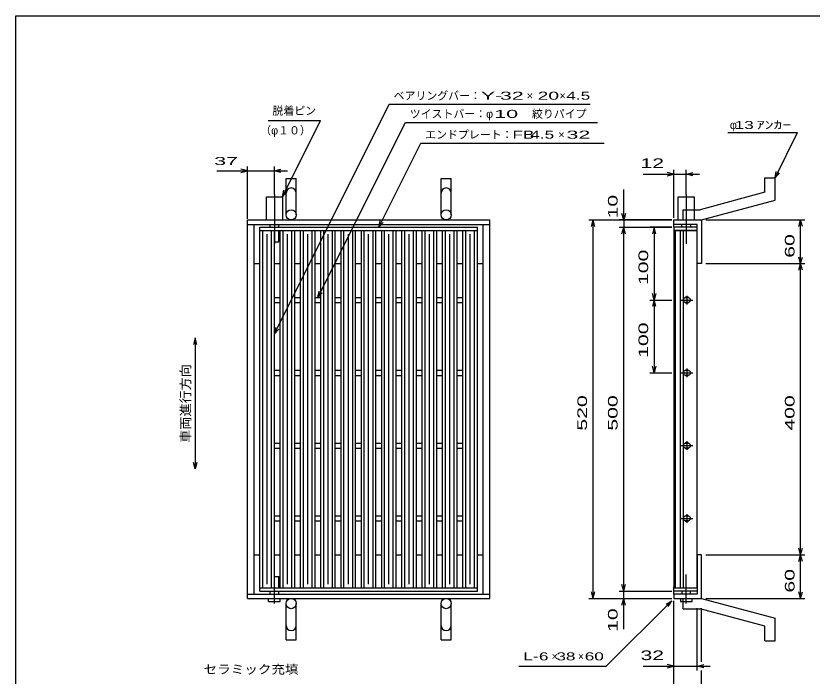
# Model space of a CAD drawing. Units: millimetres, scale not verified. Extents: x -1092 to 1034, y -753 to 635.
# Drawn here: x -1042 to 53, y -271 to 635 of the extents above; entities that cross this region are included whole.
import ezdxf
from ezdxf.enums import TextEntityAlignment as Align

# ---------------------------------------------------------------- set-up
doc = ezdxf.new("R2010")
doc.units = ezdxf.units.MM
doc.header["$LTSCALE"] = 6
doc.linetypes.add('LONG_DASHED_DOTTED', pattern=[15.25, 12, -1.5, 0.25, -1.5])
for name, color, linetype, lineweight in [('0_2', 150, 'Continuous', 25), ('16', 3, 'Continuous', 25), ('19', 6, 'Continuous', 25), ('22', 2, 'Continuous', 25)]:
    doc.layers.add(name, color=color, linetype=linetype, lineweight=lineweight)
doc.styles.add('ベクトル', font='')
doc.styles.get('ベクトル').set_extended_font_data('ベクトル')

msp = doc.modelspace()

# ---------------------------------------------------------------- linework, layer by layer
at = {"layer": '0_2'}
for p, q in [((-1041.6, -684.6), (-1041.6, 635.4)), ((-1041.6, 635.4), (1034.4, 635.4))]:
    msp.add_line(p, q, dxfattribs=at)
at = {"layer": '0_2', "color": 4}
for p, q in [((-795.3, 193.1), (-797.7, 184.1)), ((-792.9, 184.1), (-795.3, 193.1)), ((-795.3, 193.1), (-795.3, 13.1)), ((-795.3, 13.1), (-797.7, 22.1)), ((-792.9, 22.1), (-795.3, 13.1))]:
    msp.add_line(p, q, dxfattribs=at)
at = {"layer": '16'}
for p, q in [((-706.3, 345.1), (-407.3, 345.1)), ((-706.3, 340.6), (-706.3, 345.1)), ((-706.3, 340.6), (-407.3, 340.6)), ((-706.3, -150.4), (-706.3, 340.6)), ((-706.3, 340.6), (-686.3, 340.6)), ((-702.3, -150.4), (-702.3, 340.6)), ((-690.3, -150.4), (-690.3, 340.6)), ((-686.3, -150.4), (-686.3, 340.6)), ((-678.4, -150.4), (-678.4, 340.6)), ((-678.4, 340.6), (-658.4, 340.6)), ((-674.4, -150.4), (-674.4, 340.6)), ((-662.4, -150.4), (-662.4, 340.6)), ((-658.4, -150.4), (-658.4, 340.6)), ((-650.5, -150.4), (-650.5, 340.6)), ((-650.5, 340.6), (-630.5, 340.6)), ((-646.5, -150.4), (-646.5, 340.6)), ((-634.5, -150.4), (-634.5, 340.6)), ((-630.5, -150.4), (-630.5, 340.6)), ((-622.6, -150.4), (-622.6, 340.6)), ((-622.6, 340.6), (-602.6, 340.6)), ((-618.6, -150.4), (-618.6, 340.6)), ((-606.6, -150.4), (-606.6, 340.6)), ((-602.6, -150.4), (-602.6, 340.6)), ((-594.7, -150.4), (-594.7, 340.6)), ((-594.7, 340.6), (-574.7, 340.6)), ((-590.7, -150.4), (-590.7, 340.6)), ((-578.7, -150.4), (-578.7, 340.6)), ((-574.7, -150.4), (-574.7, 340.6)), ((-566.8, -150.4), (-566.8, 340.6)), ((-566.8, 340.6), (-546.8, 340.6)), ((-562.8, -150.4), (-562.8, 340.6)), ((-550.8, -150.4), (-550.8, 340.6)), ((-546.8, -150.4), (-546.8, 340.6)), ((-538.9, -150.4), (-538.9, 340.6)), ((-538.9, 340.6), (-518.9, 340.6)), ((-534.9, -150.4), (-534.9, 340.6)), ((-522.9, -150.4), (-522.9, 340.6)), ((-518.9, -150.4), (-518.9, 340.6)), ((-511, -150.4), (-511, 340.6)), ((-511, 340.6), (-491, 340.6)), ((-507, -150.4), (-507, 340.6)), ((-495, -150.4), (-495, 340.6)), ((-491, -150.4), (-491, 340.6)), ((-483.1, -150.4), (-483.1, 340.6)), ((-483.1, 340.6), (-463.1, 340.6)), ((-479.1, -150.4), (-479.1, 340.6)), ((-467.1, -150.4), (-467.1, 340.6)), ((-463.1, -150.4), (-463.1, 340.6)), ((-455.2, -150.4), (-455.2, 340.6)), ((-455.2, 340.6), (-435.2, 340.6)), ((-451.2, -150.4), (-451.2, 340.6)), ((-439.2, -150.4), (-439.2, 340.6)), ((-435.2, -150.4), (-435.2, 340.6)), ((-427.3, -150.4), (-427.3, 340.6)), ((-427.3, 340.6), (-407.3, 340.6)), ((-423.3, -150.4), (-423.3, 340.6)), ((-411.3, -150.4), (-411.3, 340.6)), ((-407.3, 340.6), (-407.3, 345.1)), ((-407.3, -150.4), (-407.3, 340.6)), ((-105.3, 345.1), (-137.3, 345.1)), ((-137.3, 345.1), (-137.3, 340.6)), ((-137.3, 340.6), (-105.3, 340.6)), ((-137.3, 340.6), (-137.3, -150.4)), ((-105.3, 340.6), (-137.3, 340.6)), ((-135.3, 340.6), (-135.3, -150.4)), ((-128.3, -150.4), (-128.3, 340.6)), ((-124.3, 340.6), (-124.3, -150.4)), ((-105.3, 340.6), (-105.3, 345.1)), ((-105.3, -150.4), (-105.3, 340.6)), ((-696.3, -145.4), (-696.3, 335.6)), ((-668.4, -145.4), (-668.4, 335.6)), ((-640.5, -145.4), (-640.5, 335.6)), ((-612.6, -145.4), (-612.6, 335.6)), ((-584.7, -145.4), (-584.7, 335.6)), ((-556.8, -145.4), (-556.8, 335.6)), ((-528.9, -145.4), (-528.9, 335.6)), ((-501, -145.4), (-501, 335.6)), ((-473.1, -145.4), (-473.1, 335.6)), ((-445.2, -145.4), (-445.2, 335.6)), ((-417.3, -145.4), (-417.3, 335.6)), ((-686.3, 248.6), (-678.4, 248.6)), ((-686.3, 241.6), (-678.4, 241.6)), ((-658.4, 248.6), (-650.5, 248.6)), ((-658.4, 241.6), (-650.5, 241.6)), ((-630.5, 248.6), (-622.6, 248.6)), ((-630.5, 241.6), (-622.6, 241.6)), ((-602.6, 248.6), (-594.7, 248.6)), ((-602.6, 241.6), (-594.7, 241.6)), ((-574.7, 248.6), (-566.8, 248.6)), ((-574.7, 241.6), (-566.8, 241.6)), ((-546.8, 248.6), (-538.9, 248.6)), ((-546.8, 241.6), (-538.9, 241.6)), ((-518.9, 248.6), (-511, 248.6)), ((-518.9, 241.6), (-511, 241.6)), ((-491, 248.6), (-483.1, 248.6)), ((-491, 241.6), (-483.1, 241.6)), ((-463.1, 248.6), (-455.2, 248.6)), ((-463.1, 241.6), (-455.2, 241.6)), ((-435.2, 248.6), (-427.3, 248.6)), ((-435.2, 241.6), (-427.3, 241.6)), ((-127.3, 245.1), (-111.3, 245.1)), ((-117.3, 248.1), (-121.3, 248.1)), ((-121.3, 242.1), (-117.3, 242.1)), ((-119.3, 251.1), (-119.3, 239.1)), ((-686.3, 148.6), (-678.4, 148.6)), ((-658.4, 148.6), (-650.5, 148.6)), ((-630.5, 148.6), (-622.6, 148.6)), ((-602.6, 148.6), (-594.7, 148.6)), ((-574.7, 148.6), (-566.8, 148.6)), ((-546.8, 148.6), (-538.9, 148.6)), ((-518.9, 148.6), (-511, 148.6)), ((-491, 148.6), (-483.1, 148.6)), ((-463.1, 148.6), (-455.2, 148.6)), ((-435.2, 148.6), (-427.3, 148.6)), ((-127.3, 145.1), (-111.3, 145.1)), ((-117.3, 148.1), (-121.3, 148.1)), ((-119.3, 151.1), (-119.3, 139.1)), ((-686.3, 141.6), (-678.4, 141.6)), ((-658.4, 141.6), (-650.5, 141.6)), ((-630.5, 141.6), (-622.6, 141.6)), ((-602.6, 141.6), (-594.7, 141.6)), ((-574.7, 141.6), (-566.8, 141.6)), ((-546.8, 141.6), (-538.9, 141.6)), ((-518.9, 141.6), (-511, 141.6)), ((-491, 141.6), (-483.1, 141.6)), ((-463.1, 141.6), (-455.2, 141.6)), ((-435.2, 141.6), (-427.3, 141.6)), ((-121.3, 142.1), (-117.3, 142.1)), ((-686.3, 48.6), (-678.4, 48.6)), ((-658.4, 48.6), (-650.5, 48.6)), ((-630.5, 48.6), (-622.6, 48.6)), ((-602.6, 48.6), (-594.7, 48.6)), ((-574.7, 48.6), (-566.8, 48.6)), ((-546.8, 48.6), (-538.9, 48.6)), ((-518.9, 48.6), (-511, 48.6)), ((-491, 48.6), (-483.1, 48.6)), ((-463.1, 48.6), (-455.2, 48.6)), ((-435.2, 48.6), (-427.3, 48.6)), ((-127.3, 45.1), (-111.3, 45.1)), ((-117.3, 48.1), (-121.3, 48.1)), ((-119.3, 51.1), (-119.3, 39.1)), ((-686.3, 41.6), (-678.4, 41.6)), ((-658.4, 41.6), (-650.5, 41.6)), ((-630.5, 41.6), (-622.6, 41.6)), ((-602.6, 41.6), (-594.7, 41.6)), ((-574.7, 41.6), (-566.8, 41.6)), ((-546.8, 41.6), (-538.9, 41.6)), ((-518.9, 41.6), (-511, 41.6)), ((-491, 41.6), (-483.1, 41.6)), ((-463.1, 41.6), (-455.2, 41.6)), ((-435.2, 41.6), (-427.3, 41.6)), ((-121.3, 42.1), (-117.3, 42.1)), ((-686.3, -51.4), (-678.4, -51.4)), ((-658.4, -51.4), (-650.5, -51.4)), ((-630.5, -51.4), (-622.6, -51.4)), ((-602.6, -51.4), (-594.7, -51.4)), ((-574.7, -51.4), (-566.8, -51.4)), ((-546.8, -51.4), (-538.9, -51.4)), ((-518.9, -51.4), (-511, -51.4)), ((-491, -51.4), (-483.1, -51.4)), ((-463.1, -51.4), (-455.2, -51.4)), ((-435.2, -51.4), (-427.3, -51.4)), ((-117.3, -51.9), (-121.3, -51.9)), ((-119.3, -48.9), (-119.3, -60.9)), ((-686.3, -58.4), (-678.4, -58.4)), ((-658.4, -58.4), (-650.5, -58.4)), ((-630.5, -58.4), (-622.6, -58.4)), ((-602.6, -58.4), (-594.7, -58.4)), ((-574.7, -58.4), (-566.8, -58.4)), ((-546.8, -58.4), (-538.9, -58.4)), ((-518.9, -58.4), (-511, -58.4)), ((-491, -58.4), (-483.1, -58.4)), ((-463.1, -58.4), (-455.2, -58.4)), ((-435.2, -58.4), (-427.3, -58.4)), ((-127.3, -54.9), (-111.3, -54.9)), ((-121.3, -57.9), (-117.3, -57.9)), ((-706.3, -150.4), (-407.3, -150.4)), ((-706.3, -154.9), (-706.3, -150.4)), ((-706.3, -150.4), (-686.3, -150.4)), ((-678.4, -150.4), (-658.4, -150.4)), ((-650.5, -150.4), (-630.5, -150.4)), ((-622.6, -150.4), (-602.6, -150.4)), ((-594.7, -150.4), (-574.7, -150.4)), ((-566.8, -150.4), (-546.8, -150.4)), ((-538.9, -150.4), (-518.9, -150.4)), ((-511, -150.4), (-491, -150.4)), ((-483.1, -150.4), (-463.1, -150.4)), ((-455.2, -150.4), (-435.2, -150.4)), ((-427.3, -150.4), (-407.3, -150.4)), ((-407.3, -154.9), (-407.3, -150.4)), ((-137.3, -150.4), (-105.3, -150.4)), ((-137.3, -154.9), (-137.3, -150.4)), ((-137.3, -150.4), (-105.3, -150.4)), ((-105.3, -150.4), (-105.3, -154.9)), ((-706.3, -154.9), (-407.3, -154.9)), ((-105.3, -154.9), (-137.3, -154.9))]:
    msp.add_line(p, q, dxfattribs=at)
for centre, radius, start, end in [((-121.3, 245.1), 3, 90, 270), ((-119.3, 245.1), 4, 46.6, 133.4), ((-119.3, 245.1), 4, 226.6, 313.4), ((-117.3, 245.1), 3, 270, 90), ((-121.3, 145.1), 3, 90, 270), ((-119.3, 145.1), 4, 46.6, 133.4), ((-117.3, 145.1), 3, 270, 90), ((-119.3, 145.1), 4, 226.6, 313.4), ((-121.3, 45.1), 3, 90, 270), ((-119.3, 45.1), 4, 46.6, 133.4), ((-117.3, 45.1), 3, 270, 90), ((-119.3, 45.1), 4, 226.6, 313.4), ((-121.3, -54.9), 3, 90, 270), ((-119.3, -54.9), 4, 46.6, 133.4), ((-117.3, -54.9), 3, 270, 90), ((-119.3, -54.9), 4, 226.6, 313.4)]:
    msp.add_arc(centre, radius, start, end, dxfattribs=at)
at = {"layer": '19'}
for p, q in [((-670.3, 362.1), (-670.3, 412.1)), ((-670.3, 412.1), (-656.3, 412.1)), ((-656.3, 362.1), (-656.3, 412.1)), ((-457.3, 362.1), (-457.3, 412.1)), ((-457.3, 412.1), (-443.3, 412.1)), ((-443.3, 362.1), (-443.3, 412.1)), ((-12.3, 413.1), (1.7, 413.1)), ((-12.3, 393.1), (-12.3, 413.1)), ((1.7, 382.1), (1.7, 413.1)), ((-697.3, 355.1), (-697.3, 387.1)), ((-697.3, 387.1), (-675.3, 387.1)), ((-675.3, 387.1), (-675.3, 355.1)), ((-131.3, 355.1), (-131.3, 387.1)), ((-131.3, 387.1), (-109.3, 387.1)), ((-109.3, 387.1), (-109.3, 355.1)), ((-12.3, 393.1), (-101.3, 369.1)), ((-99.3, 355.1), (1.7, 382.1)), ((-124.3, 369.1), (-101.3, 369.1)), ((-124.3, 355.1), (-124.3, 369.1)), ((-723.3, 355.1), (-390.3, 355.1)), ((-723.3, -164.9), (-723.3, 355.1)), ((-390.3, -164.9), (-390.3, 355.1)), ((-137.3, 345.1), (-137.3, 355.1)), ((-137.3, 349.1), (-137.3, 355.1)), ((-137.3, 355.1), (-100.3, 355.1)), ((-124.3, 355.1), (-99.3, 355.1)), ((-100.3, 355.1), (-99.3, 354.1)), ((-99.3, 354.1), (-99.3, 295.1)), ((-723.3, 349.1), (-390.3, 349.1)), ((-714.3, -158.9), (-714.3, 349.1)), ((-692.3, 345.1), (-692.3, 349.1)), ((-680.3, 345.1), (-680.3, 349.1)), ((-680.3, 325.1), (-680.3, 340.6)), ((-399.3, -158.9), (-399.3, 349.1)), ((-105.3, 349.1), (-137.3, 349.1)), ((-126.3, 345.1), (-126.3, 349.1)), ((-114.3, 349.1), (-114.3, 345.1)), ((-105.3, 295.1), (-105.3, 349.1)), ((-686.3, 325.1), (-680.3, 325.1)), ((-714.3, 295.1), (-706.3, 295.1)), ((-686.3, 295.1), (-678.4, 295.1)), ((-658.4, 295.1), (-650.5, 295.1)), ((-630.5, 295.1), (-622.6, 295.1)), ((-602.6, 295.1), (-594.7, 295.1)), ((-574.7, 295.1), (-566.8, 295.1)), ((-546.8, 295.1), (-538.9, 295.1)), ((-518.9, 295.1), (-511, 295.1)), ((-491, 295.1), (-483.1, 295.1)), ((-463.1, 295.1), (-455.2, 295.1)), ((-435.2, 295.1), (-427.3, 295.1)), ((-407.3, 295.1), (-399.3, 295.1)), ((-99.3, 295.1), (-105.3, 295.1)), ((-714.3, -104.9), (-706.3, -104.9)), ((-686.3, -104.9), (-678.4, -104.9)), ((-658.4, -104.9), (-650.5, -104.9)), ((-630.5, -104.9), (-622.6, -104.9)), ((-602.6, -104.9), (-594.7, -104.9)), ((-574.7, -104.9), (-566.8, -104.9)), ((-546.8, -104.9), (-538.9, -104.9)), ((-518.9, -104.9), (-511, -104.9)), ((-491, -104.9), (-483.1, -104.9)), ((-463.1, -104.9), (-455.2, -104.9)), ((-435.2, -104.9), (-427.3, -104.9)), ((-407.3, -104.9), (-399.3, -104.9)), ((-99.3, -104.9), (-105.3, -104.9)), ((-105.3, -104.9), (-105.3, -158.9)), ((-99.3, -163.9), (-99.3, -104.9)), ((-686.3, -134.9), (-680.3, -134.9)), ((-680.3, -150.4), (-680.3, -134.9)), ((-137.3, -158.9), (-137.3, -148.9)), ((-723.3, -158.9), (-390.3, -158.9)), ((-692.3, -158.9), (-692.3, -154.9)), ((-680.3, -158.9), (-680.3, -154.9)), ((-137.3, -158.9), (-137.3, -164.9)), ((-105.3, -158.9), (-137.3, -158.9)), ((-126.3, -154.9), (-126.3, -158.9)), ((-114.3, -158.9), (-114.3, -154.9)), ((-100.3, -164.9), (-99.3, -163.9)), ((-723.3, -164.9), (-390.3, -164.9)), ((-694.3, -168.9), (-694.3, -164.9)), ((-694.3, -168.9), (-678.3, -168.9)), ((-678.3, -168.9), (-678.3, -164.9)), ((-670.3, -221.9), (-670.3, -171.9)), ((-656.3, -221.9), (-656.3, -171.9)), ((-457.3, -221.9), (-457.3, -171.9)), ((-443.3, -221.9), (-443.3, -171.9)), ((-137.3, -164.9), (-100.3, -164.9)), ((-128.3, -164.9), (-128.3, -168.9)), ((-128.3, -168.9), (-112.3, -168.9)), ((-124.3, -164.9), (-99.3, -164.9)), ((-124.3, -178.9), (-124.3, -164.9)), ((-112.3, -168.9), (-112.3, -164.9)), ((-99.3, -164.9), (1.7, -191.9)), ((-124.3, -178.9), (-101.3, -178.9)), ((-12.3, -202.9), (-101.3, -178.9)), ((1.7, -222.9), (1.7, -191.9)), ((-12.3, -222.9), (-12.3, -202.9)), ((-670.3, -221.9), (-656.3, -221.9)), ((-457.3, -221.9), (-443.3, -221.9)), ((-12.3, -222.9), (1.7, -222.9))]:
    msp.add_line(p, q, dxfattribs=at)
at = {"layer": '19', "linetype": 'LONG_DASHED_DOTTED'}
for p, q in [((-686.3, 390.1), (-686.3, 322.1)), ((-120.3, 390.1), (-120.3, 322.1)), ((-686.3, -171.9), (-686.3, -131.9)), ((-120.3, -171.9), (-120.3, -131.9))]:
    msp.add_line(p, q, dxfattribs=at)
at = {"layer": '19'}
for centre in [(-663.3, 362.1), (-450.3, 362.1), (-663.3, -171.9), (-450.3, -171.9)]:
    msp.add_circle(centre, 7, dxfattribs=at)
for centre, start, end in [((-663.3, 392.1), 0, 180), ((-450.3, 392.1), 0, 180), ((-663.3, -201.9), 180, 0), ((-450.3, -201.9), 180, 0)]:
    msp.add_arc(centre, 7, start, end, dxfattribs=at)
at = {"layer": '22', "color": 4}
for p, q in [((-686.3, 198.6), (-528.55, 514.1)), ((-528.55, 514.1), (-252.55, 514.1)), ((-695.05, 491.6), (-623.05, 491.6)), ((-675.3, 387.1), (-623.05, 491.6)), ((-626.55, 248.6), (-506.3, 489.1)), ((-506.3, 489.1), (-242.3, 489.1)), ((-63.3, 475.1), (32.7, 475.1)), ((1.7, 413.1), (32.7, 475.1)), ((-542.85, 345.1), (-485.1, 460.6)), ((-485.1, 460.6), (-233.1, 460.6)), ((-723.3, 356.6), (-723.3, 428.6)), ((-686.3, 389.9), (-686.3, 428.6)), ((-765.3, 422.6), (-723.3, 422.6)), ((-723.3, 422.6), (-732.3, 425)), ((-732.3, 420.2), (-723.3, 422.6)), ((-723.3, 422.6), (-686.3, 422.6)), ((-686.3, 422.6), (-677.3, 425)), ((-677.3, 420.2), (-686.3, 422.6)), ((-686.3, 422.6), (-668.3, 422.6)), ((-179.3, 418.1), (-137.3, 418.1)), ((-137.3, 418.1), (-146.3, 420.5)), ((-146.3, 415.7), (-137.3, 418.1)), ((-137.3, 358.1), (-137.3, 424.1)), ((-137.3, 418.1), (-120.3, 418.1)), ((-120.3, 389.9), (-120.3, 424.1)), ((-120.3, 418.1), (-111.3, 420.5)), ((-111.3, 415.7), (-120.3, 418.1)), ((-120.3, 418.1), (-102.3, 418.1)), ((1.7, 413.1), (3.5, 421.86)), ((1.7, 413.1), (7.7, 419.7)), ((-675.3, 387.1), (-673.5, 395.86)), ((-206.3, 355.1), (-206.3, 397.1)), ((-675.3, 387.1), (-669.3, 393.7)), ((-206.3, 355.1), (-208.7, 364.1)), ((-203.9, 364.1), (-206.3, 355.1)), ((-542.85, 345.1), (-541.05, 353.86)), ((-542.85, 345.1), (-536.85, 351.7)), ((-254.3, 355.1), (-140.3, 355.1)), ((-250.7, 346.1), (-248.3, 355.1)), ((-245.9, 346.1), (-248.3, 355.1)), ((-248.3, -164.9), (-248.3, 355.1)), ((-140.3, 355.1), (-212.3, 355.1)), ((-206.3, 355.1), (-206.3, 345.1)), ((-93.3, 355.1), (42.9, 355.1)), ((34.5, 346.1), (36.9, 355.1)), ((39.3, 346.1), (36.9, 355.1)), ((36.9, 295.1), (36.9, 355.1)), ((-212.3, 345.1), (-140.3, 345.1)), ((-208.7, 336.1), (-206.3, 345.1)), ((-203.9, 336.1), (-206.3, 345.1)), ((-206.3, -154.9), (-206.3, 345.1)), ((-140.3, 345.1), (-170.3, 345.1)), ((-164.3, 345.1), (-166.7, 336.1)), ((-161.9, 336.1), (-164.3, 345.1)), ((-164.3, 345.1), (-164.3, 245.1)), ((36.9, 295.1), (34.5, 304.1)), ((36.9, 295.1), (39.3, 304.1)), ((-93.3, 295.1), (42.9, 295.1)), ((34.5, 286.1), (36.9, 295.1)), ((39.3, 286.1), (36.9, 295.1)), ((36.9, -104.9), (36.9, 295.1)), ((-626.55, 248.6), (-624.75, 257.36)), ((-626.55, 248.6), (-620.55, 255.2)), ((-164.3, 245.1), (-166.7, 254.1)), ((-161.9, 254.1), (-164.3, 245.1)), ((-170.3, 245.1), (-140.3, 245.1)), ((-164.3, 245.1), (-166.7, 236.1)), ((-161.9, 236.1), (-164.3, 245.1)), ((-164.3, 245.1), (-164.3, 145.1)), ((-686.3, 198.6), (-684.5, 207.36)), ((-686.3, 198.6), (-680.3, 205.2)), ((-164.3, 145.1), (-166.7, 154.1)), ((-161.9, 154.1), (-164.3, 145.1)), ((-170.3, 145.1), (-140.3, 145.1)), ((36.9, -104.9), (34.5, -95.9)), ((36.9, -104.9), (39.3, -95.9)), ((-93.3, -104.9), (42.9, -104.9)), ((34.5, -113.9), (36.9, -104.9)), ((39.3, -113.9), (36.9, -104.9)), ((36.9, -164.9), (36.9, -104.9)), ((-206.3, -154.9), (-208.7, -145.9)), ((-206.3, -154.9), (-203.9, -145.9)), ((-248.3, -164.9), (-250.7, -155.9)), ((-248.3, -164.9), (-245.9, -155.9)), ((-212.3, -154.9), (-140.3, -154.9)), ((-206.3, -164.9), (-206.3, -154.9)), ((36.9, -164.9), (34.5, -155.9)), ((36.9, -164.9), (39.3, -155.9)), ((-254.3, -164.9), (-140.3, -164.9)), ((-230.3, -257.9), (-140.3, -167.9)), ((-212.3, -164.9), (-140.3, -164.9)), ((-208.7, -173.9), (-206.3, -164.9)), ((-203.9, -173.9), (-206.3, -164.9)), ((-206.3, -206.9), (-206.3, -164.9)), ((-148.1, -172.7), (-140.3, -167.9)), ((-145.1, -175.7), (-140.3, -167.9)), ((-137.3, -263.9), (-137.3, -167.9)), ((-137.3, -305.9), (-137.3, -167.9)), ((-93.3, -164.9), (42.9, -164.9)), ((-105.3, -263.9), (-105.3, -178.3)), ((-99.3, -251.9), (-99.3, -178.3)), ((-350.3, -257.9), (-230.3, -257.9)), ((-179.3, -257.9), (-137.3, -257.9)), ((-137.3, -257.9), (-146.3, -255.5)), ((-146.3, -260.3), (-137.3, -257.9)), ((-137.3, -257.9), (-105.3, -257.9)), ((-105.3, -257.9), (-96.3, -255.5)), ((-96.3, -260.3), (-105.3, -257.9)), ((-105.3, -257.9), (-87.3, -257.9)), ((-99.3, -305.9), (-99.3, -263.9))]:
    msp.add_line(p, q, dxfattribs=at)

# ---------------------------------------------------------------- texts
at = {"layer": '0_2', "color": 2, "style": 'ベクトル'}
msp.add_text('車両進行方向', height=13.2, rotation=90, dxfattribs=at).set_placement((-808.5, 49.1), align=Align.MIDDLE_LEFT)
at = {"layer": '22', "style": 'ベクトル'}
for s, p in [('ベアリングバー：', (-522.55, 525.8)), ('×', (-339.55, 525.8)), ('×', (-294.55, 525.8)), ('脱着ピン', (-689.05, 505.1)), ('ツイストバー：', (-500.3, 500.8)), ('φ', (-395.3, 500.8)), ('絞りパイプ', (-332.3, 500.8)), ('（φ１０）', (-705.81, 478.1)), ('φ', (-60.3, 485.6)), ('エンドプレート：', (-479.1, 472.3)), ('×', (-296.1, 472.3)), ('×', (-305.3, -244.4)), ('×', (-269.3, -244.4))]:
    msp.add_text(s, height=11, dxfattribs=at).set_placement(p, align=Align.MIDDLE_LEFT)
for s, height, width, p in [('Y-', 11, 2, (-402.55, 525.8)), (' 32 ', 11, 2, (-384.55, 525.8)), ('20', 11, 1.8, (-324.55, 525.8)), (' 4.5 ', 11, 1.6, (-291.55, 525.8)), (' 10 ', 11, 2, (-392.3, 500.8)), (' 13 ', 11, 1.6, (-60.3, 485.6)), ('ｱﾝｶｰ', 11, 1.6, (-24.3, 485.6)), ('FB', 11, 1.6, (-359.1, 472.3)), (' 4.5 ', 11, 1.6, (-341.1, 472.3)), (' 32 ', 11, 2, (-293.1, 472.3)), (' 37 ', 11, 2, (-777.3, 436.1)), (' 12 ', 13.2, 1.65, (-191.3, 433.1)), ('L-', 11, 1.6, (-344.3, -244.4)), (' 6 ', 11, 1.6, (-329.3, -244.4)), (' 38 ', 11, 1.6, (-305.3, -244.4)), (' 60 ', 11, 1.6, (-266.3, -244.4)), (' 32 ', 13.2, 1.65, (-191.3, -242.9)), ('セラミック充填', 11.88, 1.15, (-783.6, -262.3))]:
    msp.add_text(s, height=height, dxfattribs=dict(at, width=width)).set_placement(p, align=Align.MIDDLE_LEFT)
at = {"layer": '22', "style": 'ベクトル', "width": 1.65}
for s, p in [(' 10 ', (-221.3, 349.1)), (' 60 ', (21.9, 295.1)), (' 100 ', (-179.3, 257.6)), (' 100 ', (-179.3, 157.6)), (' 520 ', (-263.3, 57.6)), (' 500 ', (-221.3, 57.6)), (' 400 ', (21.9, 57.6)), (' 60 ', (21.9, -164.9)), (' 10 ', (-221.3, -218.9))]:
    msp.add_text(s, height=13.2, rotation=90, dxfattribs=at).set_placement(p, align=Align.MIDDLE_LEFT)

doc.saveas('drawing.dxf')
